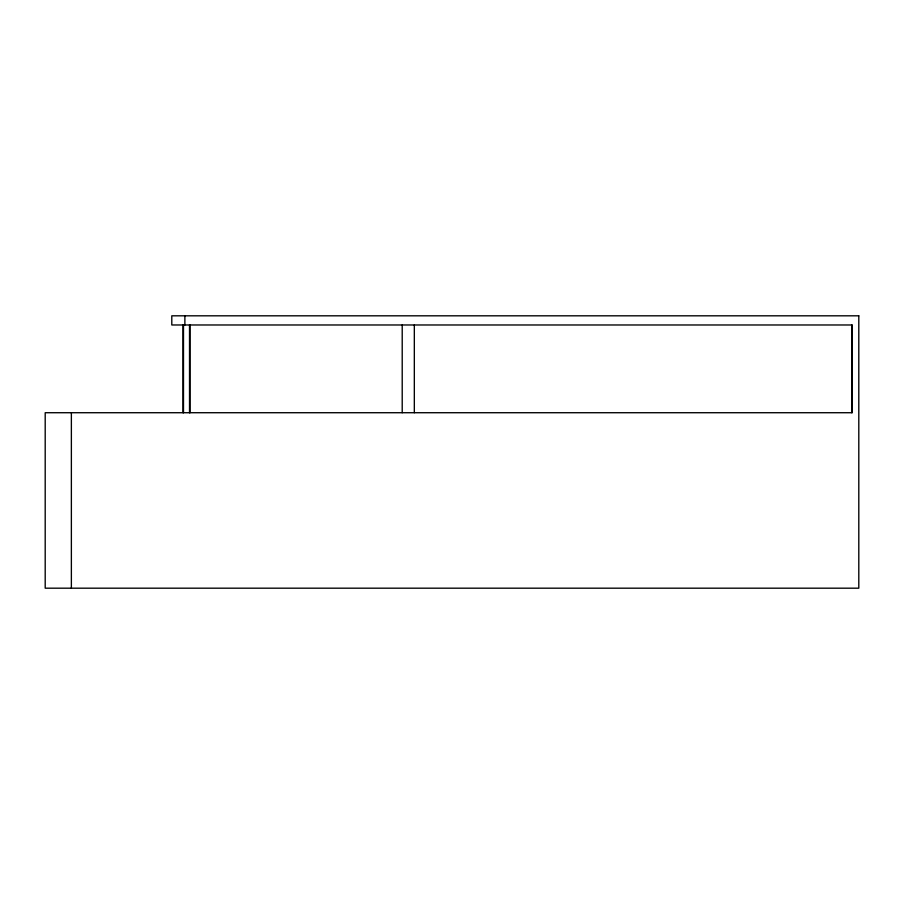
<?xml version="1.0" encoding="UTF-8"?>
<svg xmlns="http://www.w3.org/2000/svg" width="904" height="904" viewBox="0 0 904 904"><rect width="100%" height="100%" fill="white"/><g stroke="black" fill="none" stroke-linecap="round" stroke-linejoin="round"><path stroke-width="1.36" d="M851.783 324.977L851.783 412.721M414.326 324.977L414.326 412.721M402.212 324.977L402.212 412.721M190.021 324.977L190.021 412.721M189.524 324.977L189.524 412.721M184.879 315.812L184.879 324.977M183.489 324.977L183.489 412.721M182.992 324.977L182.992 412.721M71.371 412.721L71.371 588.188M858.8 315.812L171.794 315.812L171.794 324.977L852.269 324.977L852.269 412.721L45.2 412.721L45.2 588.188L858.8 588.188L858.8 315.812"/></g></svg>
